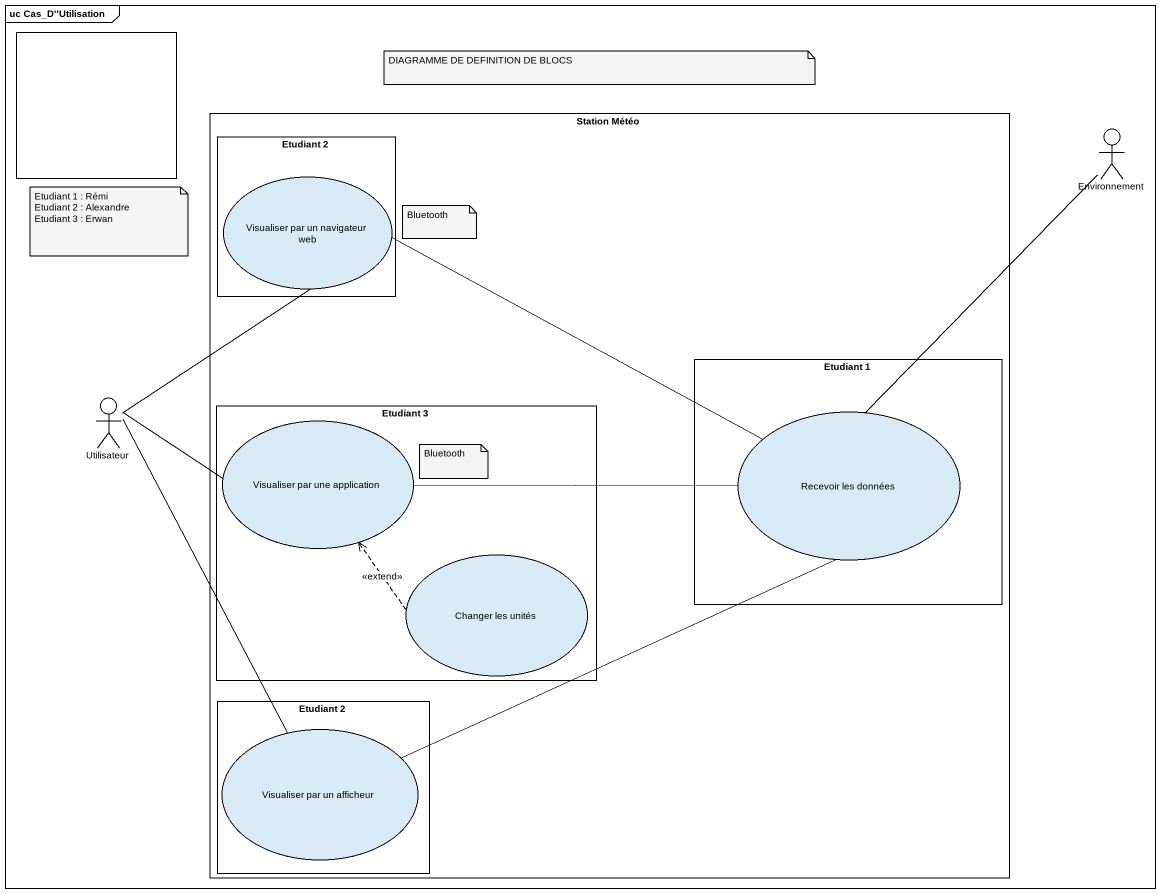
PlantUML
@startuml
mainframe uc Cas_D''Utilisation
rectangle " " as rectangle1
rectangle "Station Météo" as Station_Météo {
  rectangle "Etudiant 2" as Etudiant_2 {
    usecase "Visualiser par un navigateur web" as Visualiser_par_un
  }
  rectangle "Etudiant 1" as Etudiant_1 {
    usecase "Recevoir les données" as Recevoir_les_données
  }
  rectangle "Etudiant 3" as Etudiant_3 {
    usecase "Visualiser par une application" as Visualiser_par_une
    usecase "Changer les unités" as Changer_les_unités
  }
  rectangle "Etudiant 2" as Etudiant_2_2 {
    usecase "Visualiser par un afficheur" as Visualiser_par_un_afficheur
  }
}
actor Environnement
actor Utilisateur
Visualiser_par_un -right- Recevoir_les_données
Utilisateur -up- Visualiser_par_un
Utilisateur -right- Visualiser_par_une
Utilisateur -- Visualiser_par_un_afficheur
Visualiser_par_une -right- Recevoir_les_données
Recevoir_les_données -up- Environnement
Changer_les_unités .up.> Visualiser_par_une : <<extend>>
Visualiser_par_un_afficheur -right- Recevoir_les_données
note as N1
  DIAGRAMME DE DEFINITION DE BLOCS
end note
note as N2
  Etudiant 1 : Rémi
  Etudiant 2 : Alexandre
  Etudiant 3 : Erwan
end note
note as N3
  Bluetooth
end note
note as N4
  Bluetooth
end note
@enduml
